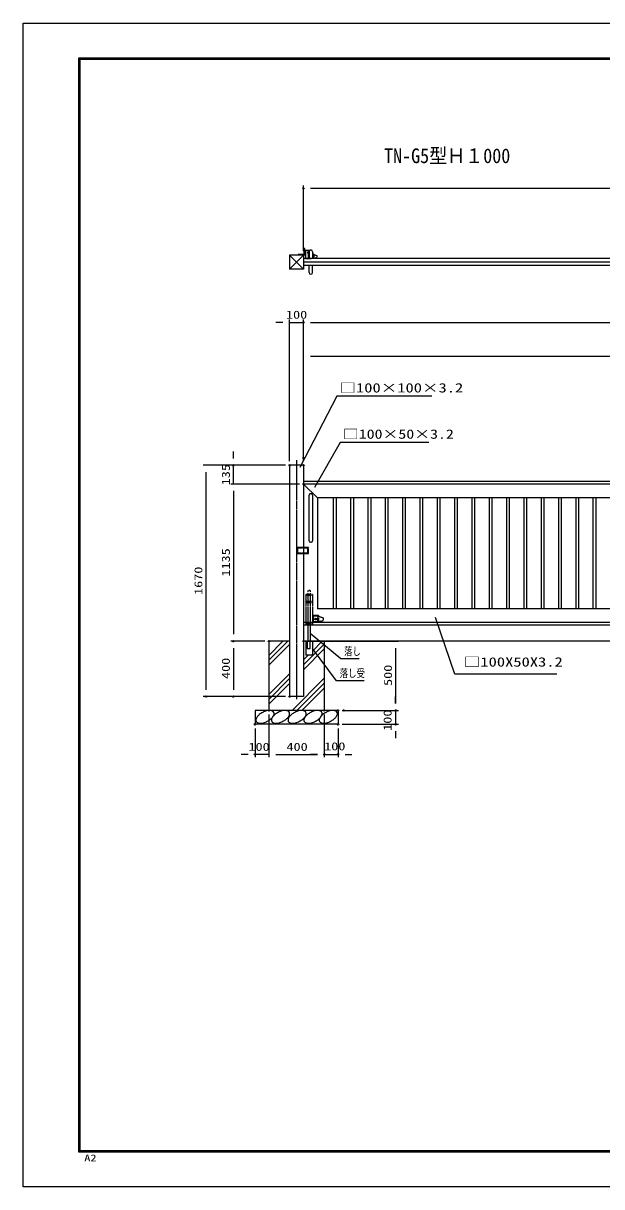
# Model space of a CAD drawing. Units: millimetres, scale not verified. Extents: x -5940 to 5940, y -4200 to 4200.
# Drawn here: x -5940 to -1764, y -4200 to 4200 of the extents above; entities that cross this region are included whole.
import ezdxf
from ezdxf.enums import TextEntityAlignment as Align

# ---------------------------------------------------------------- set-up
doc = ezdxf.new("R2010")
doc.units = ezdxf.units.MM
doc.header["$LTSCALE"] = 20
doc.header["$PDMODE"] = 32
doc.header["$PDSIZE"] = 10
for name, pattern in [('DASHED', [7.5, 6, -1.5]), ('USER1', [0.375, 0.25, -0.125]), ('USER3', [1.125, 0.75, -0.125, 0.125, -0.125]), ('USER5', [1.01, 0.5, -0.25, 0.01, -0.25])]:
    doc.linetypes.add(name, pattern=pattern)
for name, color, linetype, lineweight in [('0-0_WAKU', 7, 'Continuous', 25), ('0-1_0', 7, 'Continuous', 25), ('0-2_1', 7, 'Continuous', 25), ('0-3_EXTCNT-L', 4, 'Continuous', 25), ('0-4_CENTLN-L', 4, 'USER1', 25)]:
    doc.layers.add(name, color=color, linetype=linetype, lineweight=lineweight)
doc.layers.add('0-5_DEFPOINTS', color=7, linetype='Continuous')
doc.layers.add('0-7_10', color=7, linetype='Continuous')
doc.styles.add('ＭＳ ゴシック', font='')
doc.styles.get('ＭＳ ゴシック').set_extended_font_data('MS Gothic')

msp = doc.modelspace()

# ---------------------------------------------------------------- linework, layer by layer
at = {"layer": '0-0_WAKU', "color": 3}
msp.add_lwpolyline([(-5940, 4200), (5940, 4200), (5940, -4200), (-5940, -4200)], close=True, dxfattribs=at)
at = {"layer": '0-0_WAKU'}
for points in [[(-5540, 3950), (5540, 3950), (5540, -3950), (-5540, -3950)], [(-5537.5, 3947.5), (5537.5, 3947.5), (5537.5, -3947.5), (-5537.5, -3947.5)], [(-5535, 3945), (5535, 3945), (5535, -3945), (-5535, -3945)], [(-5532.5, 3942.5), (5532.5, 3942.5), (5532.5, -3942.5), (-5532.5, -3942.5)], [(-5530, 3940), (5530, 3940), (5530, -3940), (-5530, -3940)]]:
    msp.add_lwpolyline(points, close=True, dxfattribs=at)
at = {"layer": '0-1_0', "color": 1}
for p, q in [((-3916.76, 2555.82), (-3916.76, 3027.7)), ((-4016.76, 1038.49), (-4016.76, 2060.72)), ((-3916.76, 1038.49), (-3916.76, 2060.72)), ((-3916.76, 1091.49), (-3916.76, 2059.05)), ((-3916.76, 1091.49), (-3916.76, 1816.35)), ((-4046.76, 1008.49), (-4640.74, 1008.49)), ((-4046.76, 1008.49), (-4442.35, 1008.49)), ((-3946.76, 873.49), (-4442.35, 873.49)), ((-3946.76, 873.49), (-4442.35, 873.49)), ((-4196.76, -261.51), (-4442.35, -261.51)), ((-4196.76, -261.51), (-4442.35, -261.51)), ((-3886.76, -261.51), (-3231.68, -261.51)), ((-4046.76, -661.51), (-4640.74, -661.51)), ((-4046.76, -661.51), (-4442.35, -661.51)), ((-4166.76, -791.51), (-4166.76, -1098.95)), ((-4166.76, -791.51), (-4166.76, -1098.95)), ((-3766.76, -791.51), (-3766.76, -1098.95)), ((-3766.76, -791.51), (-3766.76, -1098.95)), ((-3636.76, -761.51), (-3231.68, -761.51)), ((-3596.76, -761.51), (-3231.68, -761.51)), ((-4266.76, -891.51), (-4266.76, -1098.95)), ((-3666.76, -891.51), (-3666.76, -1098.95)), ((-3636.76, -861.51), (-3231.68, -861.51))]:
    msp.add_line(p, q, dxfattribs=at)
at = {"layer": '0-1_0', "color": 2}
for p, q in [((1033.24, 3007.7), (-3866.76, 3007.7)), ((-4066.76, 2040.72), (-4116.76, 2040.72)), ((-4016.76, 2040.72), (-3916.76, 2040.72)), ((-3866.76, 2040.72), (-3816.76, 2040.72)), ((-3866.76, 2039.05), (2233.24, 2039.05)), ((-3866.76, 1796.35), (1033.24, 1796.35)), ((-4422.35, 1058.49), (-4422.35, 1108.49)), ((-4422.35, 873.49), (-4422.35, 1008.49)), ((-4620.74, 958.49), (-4620.74, -611.51)), ((-4422.35, 823.49), (-4422.35, -211.51)), ((-4422.35, 823.49), (-4422.35, 773.49)), ((-4422.35, -311.51), (-4422.35, -611.51)), ((-3251.68, -311.51), (-3251.68, -711.51)), ((-3251.68, -711.51), (-3251.68, -661.51)), ((-3251.68, -761.51), (-3251.68, -861.51)), ((-3251.68, -911.51), (-3251.68, -961.51)), ((-4316.76, -1078.95), (-4366.76, -1078.95)), ((-4166.76, -1078.95), (-4266.76, -1078.95)), ((-4116.76, -1078.95), (-4066.76, -1078.95)), ((-4116.76, -1078.95), (-3816.76, -1078.95)), ((-3816.76, -1078.95), (-3866.76, -1078.95)), ((-3766.76, -1078.95), (-3666.76, -1078.95)), ((-3616.76, -1078.95), (-3566.76, -1078.95))]:
    msp.add_line(p, q, dxfattribs=at)
at = {"layer": '0-1_0'}
for p, q in [((-4016.76, 2525.82), (-3916.76, 2425.82)), ((-3916.76, 2525.82), (-4016.76, 2425.82)), ((-3902, 2501.24), (-3862, 2501.24)), ((-3916.76, 873.49), (-3816.76, 773.5)), ((-3876.12, 464.07), (-3876.12, 794.07)), ((-3866.12, 804.07), (-3860.89, 804.07)), ((-3850.89, 794.07), (-3850.89, 464.07)), ((-3866.12, 454.07), (-3860.89, 454.07))]:
    msp.add_line(p, q, dxfattribs=at)
at = {"layer": '0-1_0', "color": 4}
for p, q in [((-3954.66, 2531.14), (-3954.66, 2525.82)), ((-3913.39, 2531.14), (-3954.66, 2531.14)), ((-3902, 2561.24), (-3902, 2501.24)), ((-3902, 2561.24), (-3870.53, 2561.24))]:
    msp.add_line(p, q, dxfattribs=at)
at = {"layer": '0-1_0', "color": 4, "linetype": 'USER1'}
for p, q in [((-3842.63, 2529.35), (-3820.23, 2522.18)), ((-3842.63, 2503.75), (-3820.23, 2510.92)), ((-3808.76, -81.51), (-3773.76, -92.71)), ((-3808.76, -121.51), (-3773.76, -110.31))]:
    msp.add_line(p, q, dxfattribs=at)
at = {"layer": '0-1_0', "color": 4, "linetype": 'DASHED'}
for p, q in [((-3889.56, -261.51), (-3889.56, -314.55)), ((-3889.56, -314.55), (-3867.89, -314.55)), ((-3867.89, -314.55), (-3867.89, -261.51))]:
    msp.add_line(p, q, dxfattribs=at)
at = {"layer": '0-1_0', "color": 4}
for points in [[(-3907.69, 2525.82), (-3907.69, 2574.53), (-3913.39, 2574.53), (-3913.39, 2531.14)], [(-3907.69, 2551.24), (-3902, 2551.24), (-3902, 2553.73), (-3907.69, 2553.73)]]:
    msp.add_lwpolyline(points, dxfattribs=at)
at = {"layer": '0-1_0', "color": 4, "linetype": 'USER1'}
for points in [[(-3848.11, 2521.18), (-3848.11, 2511.11), (-3845.81, 2511.11), (-3845.81, 2521.18)], [(-3965.01, 415.96), (-3965.01, 371.65), (-3880.3, 371.65), (-3880.3, 415.96)], [(-3960.01, 410.96), (-3960.01, 376.65), (-3885.3, 376.65), (-3885.3, 410.96)], [(-3817.31, -94.28), (-3817.31, -110), (-3813.72, -110), (-3813.72, -94.28)]]:
    msp.add_lwpolyline(points, close=True, dxfattribs=at)
at = {"layer": '0-1_0'}
for points in [[(-2990.87, 1507.17), (-3675.08, 1507.17), (-3942.1, 992.38)], [(-3012.65, 1173.15), (-3650.93, 1173.15), (-3836.92, 848.27)], [(-2087.9, -498.31), (-2824.13, -498.31), (-2963.31, -89.36)], [(-3515.05, -389.86), (-3646.38, -389.86), (-3867.94, -205.68)], [(-3479.71, -547.95), (-3677.98, -547.95), (-3851.26, -313.51)]]:
    msp.add_lwpolyline(points, dxfattribs=at)
at = {"layer": '0-1_0', "color": 4}
msp.add_circle((-3881.83, 2543.26), 5.74, dxfattribs=at)
at = {"layer": '0-1_0', "color": 4, "linetype": 'USER1'}
msp.add_circle((-3830.76, -101.51), 6.12, dxfattribs=at)
at = {"layer": '0-1_0'}
for centre, start, end in [((-3866.12, 794.07), 90, 180), ((-3860.89, 794.07), 0, 90), ((-3866.12, 464.07), 180, 270), ((-3860.89, 464.07), 270, 0)]:
    msp.add_arc(centre, 10, start, end, dxfattribs=at)
at = {"layer": '0-2_1'}
for p, q in [((-3902, 2525.82), (-4016.76, 2525.82)), ((-4016.76, 2525.82), (-4016.76, 2425.82)), ((-3916.76, 2525.82), (-3916.76, 2425.82)), ((1083.24, 2500.82), (-3916.76, 2500.82)), ((1083.24, 2475.82), (-3916.76, 2475.82)), ((1083.24, 2450.82), (-3916.76, 2450.82)), ((-3916.76, 2425.82), (-4016.76, 2425.82)), ((-4016.76, 1008.49), (-4016.76, -661.51)), ((-3916.76, 1008.49), (-4016.76, 1008.49)), ((-3916.76, 1008.49), (-3916.76, -661.51)), ((1083.24, 891.49), (-3916.76, 891.49)), ((1083.24, 873.49), (-3916.76, 873.49)), ((-3816.76, 773.5), (-3816.76, -26.51)), ((1083.24, 773.49), (-3816.76, 773.5)), ((-3701.76, 773.5), (-3701.76, -26.51)), ((-3681.76, 773.5), (-3681.76, -26.51)), ((-3576.76, 773.5), (-3576.76, -26.51)), ((-3556.76, 773.5), (-3556.76, -26.51)), ((-3451.76, 773.5), (-3451.76, -26.51)), ((-3431.76, 773.5), (-3431.76, -26.51)), ((-3326.76, 773.5), (-3326.76, -26.51)), ((-3306.76, 773.5), (-3306.76, -26.51)), ((-3201.76, 773.5), (-3201.76, -26.51)), ((-3181.76, 773.5), (-3181.76, -26.51)), ((-3076.76, 773.5), (-3076.76, -26.51)), ((-3056.76, 773.5), (-3056.76, -26.51)), ((-2951.76, 773.5), (-2951.76, -26.51)), ((-2931.76, 773.5), (-2931.76, -26.51)), ((-2826.76, 773.5), (-2826.76, -26.51)), ((-2806.76, 773.5), (-2806.76, -26.51)), ((-2701.76, 773.5), (-2701.76, -26.51)), ((-2681.76, 773.5), (-2681.76, -26.51)), ((-2576.76, 773.5), (-2576.76, -26.51)), ((-2556.76, 773.5), (-2556.76, -26.51)), ((-2451.76, 773.5), (-2451.76, -26.51)), ((-2431.76, 773.5), (-2431.76, -26.51)), ((-2326.76, 773.5), (-2326.76, -26.51)), ((-2306.76, 773.5), (-2306.76, -26.51)), ((-2201.76, 773.5), (-2201.76, -26.51)), ((-2181.76, 773.5), (-2181.76, -26.51)), ((-2076.76, 773.5), (-2076.76, -26.51)), ((-2056.76, 773.5), (-2056.76, -26.51)), ((-1951.76, 773.5), (-1951.76, -26.51)), ((-1931.76, 773.5), (-1931.76, -26.51)), ((-1826.76, 773.5), (-1826.76, -26.51)), ((-1806.76, 773.49), (-1806.76, -26.51)), ((1083.24, -26.51), (-3816.76, -26.51)), ((1083.24, -126.51), (-3916.76, -126.51)), ((1083.24, -144.51), (-3916.76, -144.51)), ((2716.05, -261.51), (-3916.76, -261.51)), ((-3766.76, -261.51), (-3766.76, -761.51)), ((-3916.76, -661.51), (-4016.76, -661.51)), ((-4266.76, -761.51), (-4266.76, -861.51)), ((-3666.76, -761.51), (-4266.76, -761.51))]:
    msp.add_line(p, q, dxfattribs=at)
at = {"layer": '0-2_1', "color": 4}
for p, q in [((-3876.12, 2550.82), (-3876.12, 2500.82)), ((-3851.12, 2550.82), (-3851.12, 2500.82)), ((-3820.23, 2522.18), (-3820.23, 2510.92)), ((-3876.12, 2400.82), (-3876.12, 2450.82)), ((-3851.12, 2400.82), (-3851.12, 2450.82)), ((-3808.76, -126.51), (-3852.76, -126.51)), ((-3773.76, -92.71), (-3773.76, -110.31)), ((-4166.76, -398.76), (-4029.51, -261.51)), ((-4166.76, -363.4), (-4064.87, -261.51)), ((-4166.76, -434.11), (-4016.76, -284.11)), ((-3916.76, -431.6), (-3766.76, -281.6)), ((-3916.76, -466.96), (-3766.76, -316.96)), ((-3852.76, -332.25), (-3782.02, -261.51)), ((-3916.76, -396.25), (-3882.02, -361.51)), ((-3852.76, -361.51), (-3900.76, -361.51)), ((-4166.76, -646.25), (-4016.76, -496.25)), ((-4166.76, -681.6), (-4016.76, -531.6)), ((-4166.76, -716.96), (-4016.76, -566.96)), ((-3999.18, -761.51), (-3766.76, -529.09)), ((-3963.82, -761.51), (-3766.76, -564.44)), ((-3928.47, -761.51), (-3766.76, -599.8))]:
    msp.add_line(p, q, dxfattribs=at)
at = {"layer": '0-2_1', "color": 4, "linetype": 'USER1'}
for p, q in [((-3845.83, 2532.55), (-3845.83, 2500.55)), ((-3842.63, 2532.55), (-3842.63, 2500.55)), ((-3808.76, -76.51), (-3852.76, -76.51)), ((-3808.76, -81.51), (-3852.76, -81.51)), ((-3813.76, -76.51), (-3813.76, -126.51)), ((-3808.76, -76.51), (-3808.76, -126.51)), ((-3808.76, -121.51), (-3852.76, -121.51))]:
    msp.add_line(p, q, dxfattribs=at)
at = {"layer": '0-2_1', "color": 4, "linetype": 'USER5'}
msp.add_line((-3868.76, 105.49), (-3884.76, 105.49), dxfattribs=at)
at = {"layer": '0-2_1'}
for points in [[(-4016.76, -261.51), (-4166.76, -261.51), (-4166.76, -761.51)], [(-3666.76, -761.51), (-3666.76, -861.51), (-4266.76, -861.51)]]:
    msp.add_lwpolyline(points, dxfattribs=at)
at = {"layer": '0-2_1', "color": 4}
for centre, start, end in [((-3863.62, 2550.82), 0, 180), ((-3863.62, 2400.82), 180, 0)]:
    msp.add_arc(centre, 12.5, start, end, dxfattribs=at)
at = {"layer": '0-3_EXTCNT-L'}
for p, q in [((-3845.83, 2532.55), (-3851.12, 2522.31)), ((-3842.63, 2532.55), (-3845.83, 2532.55))]:
    msp.add_line(p, q, dxfattribs=at)
for centre, radius, start, end in [((-4241.39, -831.51), 19.33, 167.66903, 207.06435), ((-4209.98, -838.38), 51.48, 143.82871, 167.66903), ((-4180.26, -860.11), 88.3, 128.86436, 143.82871), ((-4146.75, -901.69), 141.7, 117.06435, 128.86436), ((-4146.75, -901.69), 141.7, 105.26434, 117.06435), ((-4242.8, -713.71), 141.7, 285.26434, 297.06435), ((-4160.81, -850.17), 88.3, 90.29999, 105.26434), ((-4242.8, -713.71), 141.7, 297.06435, 308.86436), ((-4161, -813.36), 51.48, 66.45966, 90.29999), ((-4209.29, -755.29), 88.3, 308.86436, 323.82871), ((-4129.39, -831.51), 19.33, 167.66903, 207.06435), ((-4097.98, -838.38), 51.48, 143.82871, 167.66903), ((-4148.16, -783.88), 19.33, 27.06435, 66.45966), ((-4068.26, -860.11), 88.3, 128.86436, 143.82871), ((-4179.57, -777.02), 51.48, 323.82871, 347.66903), ((-4148.16, -783.88), 19.33, 347.66903, 27.06435), ((-4034.75, -901.69), 141.7, 117.06435, 128.86436), ((-4034.75, -901.69), 141.7, 105.26434, 117.06435), ((-4130.8, -713.71), 141.7, 285.26434, 297.06435), ((-4048.81, -850.17), 88.3, 90.29999, 105.26434), ((-4130.8, -713.71), 141.7, 297.06435, 308.86436), ((-4049, -813.36), 51.48, 66.45966, 90.29999), ((-4097.29, -755.29), 88.3, 308.86436, 323.82871), ((-4009.39, -831.51), 19.33, 167.66903, 207.06435), ((-4036.16, -783.88), 19.33, 27.06435, 66.45966), ((-3977.98, -838.38), 51.48, 143.82871, 167.66903), ((-4067.57, -777.02), 51.48, 323.82871, 347.66903), ((-3948.26, -860.11), 88.3, 128.86436, 143.82871), ((-4036.16, -783.88), 19.33, 347.66903, 27.06435), ((-3914.75, -901.69), 141.7, 117.06435, 128.86436), ((-3914.75, -901.69), 141.7, 105.26434, 117.06435), ((-4010.8, -713.71), 141.7, 285.26434, 297.06435), ((-3928.81, -850.17), 88.3, 90.29999, 105.26434), ((-4010.8, -713.71), 141.7, 297.06435, 308.86436), ((-3929, -813.36), 51.48, 66.45966, 90.29999), ((-3977.29, -755.29), 88.3, 308.86436, 323.82871), ((-3894.39, -831.51), 19.33, 167.66903, 207.06435), ((-3862.98, -838.38), 51.48, 143.82871, 167.66903), ((-3916.16, -783.88), 19.33, 27.06435, 66.45966), ((-3947.57, -777.02), 51.48, 323.82871, 347.66903), ((-3833.26, -860.11), 88.3, 128.86436, 143.82871), ((-3916.16, -783.88), 19.33, 347.66903, 27.06435), ((-3799.75, -901.69), 141.7, 117.06435, 128.86436), ((-3799.75, -901.69), 141.7, 105.26434, 117.06435), ((-3895.8, -713.71), 141.7, 285.26434, 297.06435), ((-3813.81, -850.17), 88.3, 90.29999, 105.26434), ((-3895.8, -713.71), 141.7, 297.06435, 308.86436), ((-3814, -813.36), 51.48, 66.45966, 90.29999), ((-3862.29, -755.29), 88.3, 308.86436, 323.82871), ((-3784.39, -831.51), 19.33, 167.66903, 207.06435), ((-3752.98, -838.38), 51.48, 143.82871, 167.66903), ((-3723.26, -860.11), 88.3, 128.86436, 143.82871), ((-3801.16, -783.88), 19.33, 27.06435, 66.45966), ((-3832.57, -777.02), 51.48, 323.82871, 347.66903), ((-3801.16, -783.88), 19.33, 347.66903, 27.06435), ((-3689.75, -901.69), 141.7, 117.06435, 128.86436), ((-3689.75, -901.69), 141.7, 105.26434, 117.06435), ((-3785.8, -713.71), 141.7, 285.26434, 297.06435), ((-3703.81, -850.17), 88.3, 90.29999, 105.26434), ((-3785.8, -713.71), 141.7, 297.06435, 308.86436), ((-3704, -813.36), 51.48, 66.45966, 90.29999), ((-3752.29, -755.29), 88.3, 308.86436, 323.82871), ((-3691.16, -783.88), 19.33, 27.06435, 66.45966), ((-3722.57, -777.02), 51.48, 323.82871, 347.66903), ((-3691.16, -783.88), 19.33, 347.66903, 27.06435), ((-4241.39, -831.51), 19.33, 207.06435, 246.45966), ((-4228.55, -802.04), 51.48, 246.45966, 270.29999), ((-4228.74, -765.22), 88.3, 270.29999, 285.26434), ((-4129.39, -831.51), 19.33, 207.06435, 246.45966), ((-4116.55, -802.04), 51.48, 246.45966, 270.29999), ((-4116.74, -765.22), 88.3, 270.29999, 285.26434), ((-4009.39, -831.51), 19.33, 207.06435, 246.45966), ((-3996.55, -802.04), 51.48, 246.45966, 270.29999), ((-3996.74, -765.22), 88.3, 270.29999, 285.26434), ((-3894.39, -831.51), 19.33, 207.06435, 246.45966), ((-3881.55, -802.04), 51.48, 246.45966, 270.29999), ((-3881.74, -765.22), 88.3, 270.29999, 285.26434), ((-3784.39, -831.51), 19.33, 207.06435, 246.45966), ((-3771.55, -802.04), 51.48, 246.45966, 270.29999), ((-3771.74, -765.22), 88.3, 270.29999, 285.26434)]:
    msp.add_arc(centre, radius, start, end, dxfattribs=at)
at = {"layer": '0-4_CENTLN-L', "color": 2}
msp.add_line((-3882, 2561.24), (-3882, 2500.82), dxfattribs=at)
at = {"layer": '0-4_CENTLN-L', "color": 2, "linetype": 'USER3'}
msp.add_line((-3966.76, 1045.69), (-3966.76, -681.81), dxfattribs=at)
at = {"layer": '0-4_CENTLN-L', "linetype": 'USER5'}
for p, q in [((-3884.76, 105.49), (-3884.76, 75.49)), ((-3868.76, 105.49), (-3868.76, 75.49))]:
    msp.add_line(p, q, dxfattribs=at)
at = {"layer": '0-4_CENTLN-L'}
for p, q in [((-3852.76, 75.49), (-3900.76, 75.49)), ((-3900.76, 75.49), (-3900.76, -137.51)), ((-3852.76, 69.49), (-3900.76, 69.49)), ((-3852.76, 25.49), (-3900.76, 25.49)), ((-3852.76, 15.49), (-3900.76, 15.49)), ((-3884.76, 69.49), (-3884.76, 25.49)), ((-3884.76, 15.49), (-3884.76, -131.51)), ((-3868.76, 69.49), (-3868.76, 25.49)), ((-3868.76, 15.49), (-3868.76, -131.51)), ((-3852.76, 75.49), (-3852.76, -144.51)), ((-3852.76, -131.51), (-3900.76, -131.51)), ((-3900.76, -137.51), (-3900.76, -144.51)), ((-3852.76, -137.51), (-3900.76, -137.51))]:
    msp.add_line(p, q, dxfattribs=at)
at = {"layer": '0-4_CENTLN-L', "linetype": 'Continuous'}
for p, q in [((-3847.76, -76.51), (-3847.76, -126.51)), ((-3884.76, -137.51), (-3884.76, -261.51)), ((-3868.76, -137.51), (-3868.76, -261.51)), ((-3900.76, -261.51), (-3900.76, -361.51)), ((-3852.76, -261.51), (-3852.76, -361.51))]:
    msp.add_line(p, q, dxfattribs=at)
at = {"layer": '0-5_DEFPOINTS'}
for p in [(-3916.76, 3007.7), (-3916.76, 2525.82), (-3916.76, 2040.72), (-4422.35, 1008.49), (-4016.76, 1008.49), (-4016.76, 1008.49), (-3916.76, 1061.49), (-3916.76, 1008.49), (-3916.76, 873.49), (-4422.35, -261.51), (-4166.76, -261.51), (-4166.76, -261.51), (-3916.76, -261.51), (-4620.74, -661.51), (-4422.35, -661.51), (-4016.76, -661.51), (-4166.76, -761.51), (-3766.76, -761.51), (-3666.76, -761.51), (-3626.76, -761.51), (-3251.68, -761.51), (-4266.76, -861.51), (-3666.76, -861.51), (-3666.76, -861.51), (-3251.68, -861.51), (-4266.76, -1078.95), (-3766.76, -1078.95), (-3666.76, -1078.95)]:
    msp.add_point(p, dxfattribs=at)

# ---------------------------------------------------------------- texts
at = {"layer": '0-0_WAKU', "style": 'ＭＳ ゴシック', "width": 1.35}
msp.add_text('A2', height=48.11, dxfattribs=at).set_placement((-5499.47, -4030.51), align=Align.BOTTOM_LEFT)
at = {"layer": '0-1_0', "color": 3, "style": 'ＭＳ ゴシック'}
for s, height, width, p in [('100', 57.77, 1.3, (-4043.26, 2049.62)), ('□100×100×3.2', 67.35, 1.3, (-3657.25, 1514.21)), ('□100×50×3.2', 67.35, 1.25, (-3633.1, 1180.19)), ('落し', 57.77, 0.75, (-3623.88, -380.96)), ('□100X50X3.2', 67.3, 1.3, (-2759.27, -464.92)), ('落し受', 57.77, 0.75, (-3655.48, -539.05)), ('100', 57.77, 1.3, (-4314.18, -1070.09)), ('400', 57.77, 1.3, (-4039.62, -1070.05)), ('100', 57.77, 1.3, (-3767.57, -1066.62))]:
    msp.add_text(s, height=height, dxfattribs=dict(at, width=width)).set_placement(p, align=Align.BOTTOM_LEFT)
at = {"layer": '0-1_0', "color": 3, "style": 'ＭＳ ゴシック', "width": 1.3}
for s, p in [('135', (-4431.25, 864.49)), ('1135', (-4431.25, 205.21)), ('1670', (-4629.64, 72.71)), ('400', (-4431.25, -534.36)), ('500', (-3260.58, -584.36)), ('100', (-3263.83, -908.05))]:
    msp.add_text(s, height=57.77, rotation=90, dxfattribs=at).set_placement(p, align=Align.BOTTOM_LEFT)
at = {"layer": '0-7_10', "style": 'ＭＳ ゴシック', "width": 0.9}
msp.add_text(' TN-G5型Ｈ１000', height=106.2, dxfattribs=at).set_placement((-3400.26, 3158.48), align=Align.BOTTOM_LEFT)

doc.saveas('drawing.dxf')
